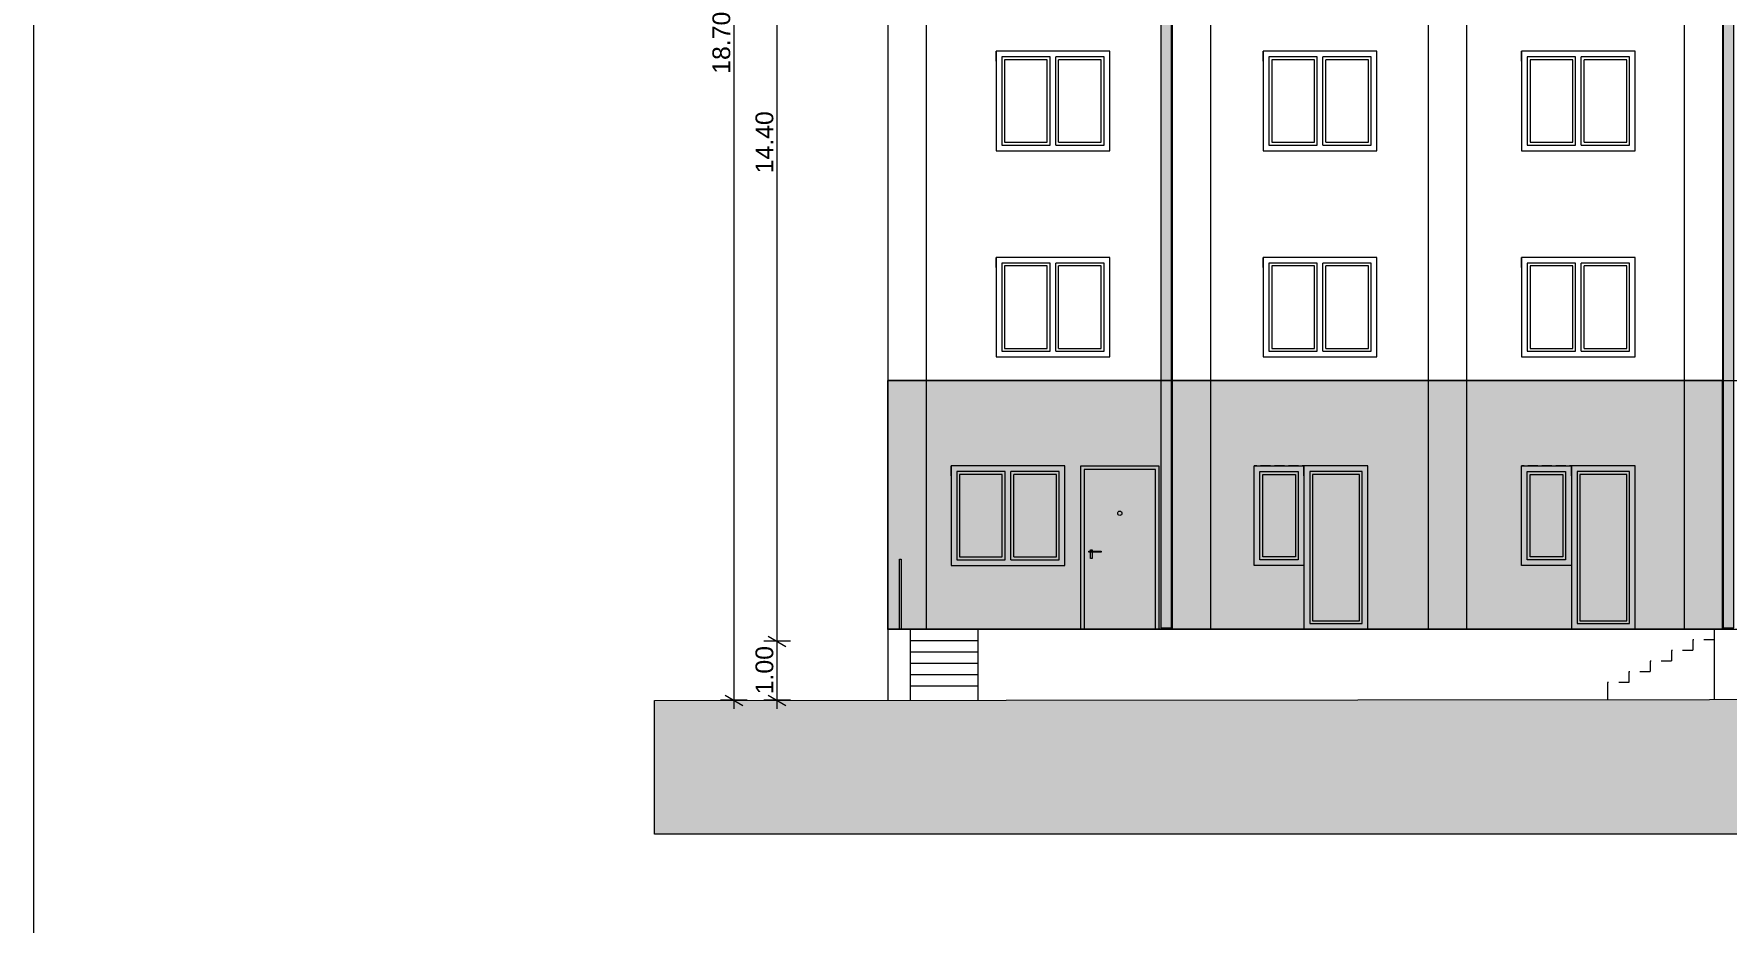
# Model space of a CAD drawing. Header units: millimetres. Extents: x 2791058 to 2855058, y -67651 to -18651.
# Drawn here: x 2791058 to 2814885, y -43151 to -30625 of the extents above; entities that cross this region are included whole.
import ezdxf

# ---------------------------------------------------------------- set-up
doc = ezdxf.new("R2010")
doc.units = ezdxf.units.MM
doc.header["$MEASUREMENT"] = 0
for name, pattern in [('Dashed', [282.222223, 141.111112, -141.111112]), ('Hidden Line', [195.611112, 141.111112, -54.5]), ('Long Dashed', [529.166651, 317.499995, -211.666656])]:
    doc.linetypes.add(name, pattern=pattern)
for name, color, linetype, lineweight in [('2D Drafting - General_Pen_No__1', 7, 'Continuous', 0), ('2D Drafting - General_Pen_No__60', 230, 'Continuous', 0), ('Dimensioning - General_Pen_No__1', 7, 'Continuous', 0), ('Exterior walls_Pen_No__1', 7, 'Continuous', 0), ('Exterior walls_Pen_No__60', 230, 'Continuous', 0), ('Lines_Pen_No__20', 1, 'Continuous', 0), ('Shell - Roof_Pen_No__21', 7, 'Continuous', 0)]:
    doc.layers.add(name, color=color, linetype=linetype, lineweight=lineweight)
doc.layers.add('2D Drafting - General_Pen_No__61', color=7, linetype='Continuous', lineweight=0, true_color=0x6a6a6a)
doc.layers.add('Structural - Bearing_Pen_No__61', color=7, linetype='Continuous', lineweight=0, true_color=0x6a6a6a)
doc.layers.add('Dimensioning - General', color=7, linetype='Continuous')
doc.layers.add('Exterior walls', color=7, linetype='Continuous')
doc.styles.add('GENERATED_STYLE_1', font='')
doc.styles.get('GENERATED_STYLE_1').set_extended_font_data('Arial')
doc.dimstyles.new('GENERATED_STYLE__1', dxfattribs={"dimtxt": 250, "dimasz": 190, "dimexe": 0.18, "dimexo": 3, "dimgap": 0.09, "dimtad": 1, "dimlfac": 0.001, "dimzin": 0, "dimdsep": 46, "dimtxsty": 'GENERATED_STYLE_1', "dimblk": 'ARROWHEAD_2', "dimblk1": 'ARROWHEAD_2', "dimblk2": 'ARROWHEAD_2', "dimcen": 0.09, "dimclrd": 7, "dimclre": 7, "dimclrt": 7, "dimadec": 0, "dimazin": 0, "dimtfac": 1, "dimtdec": 4, "dimtmove": 0, "dimatfit": 3, "dimfxl": 1, "dimtolj": 1, "dimtzin": 0, "dimarcsym": 0})

# ---------------------------------------------------------------- blocks, each defined once
blk = doc.blocks.new('Wall_1', base_point=(2806982, -24770))
at = {"layer": 'Exterior walls', "linetype": 'Continuous', "lineweight": 0}
blk.add_hatch(color=255, dxfattribs=at).paths.add_polyline_path([(2806907, -24770), (2806907, -38982), (2807057, -38982), (2807057, -24770)])
at = {"layer": 'Exterior walls_Pen_No__1', "color": 7, "linetype": 'Continuous', "lineweight": 0, "flags": 128}
for points in [[(2806907, -24770), (2806907, -38982)], [(2807057, -24770), (2806907, -24770)], [(2807057, -38982), (2807057, -24770)], [(2806907, -38982), (2807057, -38982)]]:
    blk.add_lwpolyline(points, dxfattribs=at)
blk = doc.blocks.new('Wall_2', base_point=(2814888, -24770))
at = {"layer": 'Exterior walls', "linetype": 'Continuous', "lineweight": 0}
blk.add_hatch(color=255, dxfattribs=at).paths.add_polyline_path([(2814813, -24770), (2814813, -38982), (2814963, -38982), (2814963, -24770)])
at = {"layer": 'Exterior walls_Pen_No__1', "color": 7, "linetype": 'Continuous', "lineweight": 0, "flags": 128}
for points in [[(2814813, -24770), (2814813, -38982)], [(2814963, -24770), (2814813, -24770)], [(2814963, -38982), (2814963, -24770)], [(2814813, -38982), (2814963, -38982)]]:
    blk.add_lwpolyline(points, dxfattribs=at)
blk = doc.blocks.new('*D10', base_point=(2247654, -76425))
at = {"layer": 'Dimensioning - General_Pen_No__1', "color": 7, "linetype": 'Continuous', "lineweight": 0}
for p, q in [((2801697, -39170), (2801322, -39170)), ((2801385, -39098), (2801635, -39243)), ((2801510, -40001), (2801510, -39170)), ((2801697, -40001), (2801322, -40001)), ((2801385, -39929), (2801635, -40073)), ((2801510, -40124), (2801510, -40001))]:
    blk.add_line(p, q, dxfattribs=at)
at = {"layer": 'Dimensioning - General_Pen_No__1', "color": 7, "lineweight": 0, "insert": (2801460, -39918), "char_height": 250, "attachment_point": 7, "rotation": 90, "style": 'GENERATED_STYLE_1'}
blk.add_mtext('\\A1;{\\pql;\\fArial|b0|i0|c0|p34;1.00}', dxfattribs=at)
blk = doc.blocks.new('ARROWHEAD_2')
at = {"color": 0, "linetype": 'Continuous', "lineweight": 0}
for p, q in [((0, 0), (-1, 0)), ((-0.38, -0.66), (0.38, 0.66))]:
    blk.add_line(p, q, dxfattribs=at)
blk = doc.blocks.new('*D12', base_point=(2247654, -76425))
at = {"layer": 'Dimensioning - General_Pen_No__1', "color": 7, "linetype": 'Continuous', "lineweight": 0}
for p, q in [((2801697, -24770), (2801322, -24770)), ((2801385, -24698), (2801635, -24843)), ((2801510, -39170), (2801510, -24770)), ((2801697, -39170), (2801322, -39170)), ((2801385, -39098), (2801635, -39243))]:
    blk.add_line(p, q, dxfattribs=at)
at = {"layer": 'Dimensioning - General_Pen_No__1', "color": 7, "lineweight": 0, "char_height": 250, "attachment_point": 7, "rotation": 90, "style": 'GENERATED_STYLE_1'}
for s, insert in [('\\A1;{\\pql;\\fArial|b0|i0|c0|p34;50}', (2801460, -25222)), ('\\A1;{\\pql;\\fArial|b0|i0|c0|p34;14.40}', (2801460, -32588))]:
    blk.add_mtext(s, dxfattribs=dict(at, insert=insert))
blk = doc.blocks.new('*D15', base_point=(2247654, -76425))
at = {"layer": 'Dimensioning - General_Pen_No__1', "color": 7, "linetype": 'Continuous', "lineweight": 0}
for p, q in [((2800904, -21518), (2800904, -21396)), ((2801091, -21518), (2800716, -21518)), ((2801029, -21590), (2800779, -21446)), ((2800904, -40001), (2800904, -21518)), ((2801091, -40001), (2800716, -40001)), ((2800779, -39929), (2801029, -40073)), ((2800904, -40124), (2800904, -40001))]:
    blk.add_line(p, q, dxfattribs=at)
at = {"layer": 'Dimensioning - General_Pen_No__1', "color": 7, "lineweight": 0, "insert": (2800854, -31187), "char_height": 250, "attachment_point": 7, "rotation": 90, "style": 'GENERATED_STYLE_1'}
blk.add_mtext('\\A1;{\\pql;\\fArial|b0|i0|c0|p34;18.70}', dxfattribs=at)

msp = doc.modelspace()

# ---------------------------------------------------------------- hatches: boundary and pattern name
at = {"layer": '2D Drafting - General_Pen_No__61', "linetype": 'Continuous', "lineweight": 0, "true_color": 0xa7a7a7, "transparency": 33554572}
msp.add_hatch(color=253, dxfattribs=at).paths.add_polyline_path([(2814813.223, -35503.563), (2803073.623, -35503.563), (2803073.623, -39003.163), (2814813.223, -39003.163)])
at = {"layer": '2D Drafting - General_Pen_No__61', "linetype": 'Continuous', "lineweight": 0, "true_color": 0x6a6a6a}
msp.add_hatch(color=251, dxfattribs=at).paths.add_polyline_path([(2799784.889, -40004.54), (2834406.976, -39970.404), (2838933.747, -40003.363), (2838933.747, -41887.52), (2799784.889, -41887.52)])
at = {"layer": 'Structural - Bearing_Pen_No__61', "linetype": 'Continuous', "lineweight": 0, "true_color": 0x6a6a6a}
msp.add_hatch(color=251, dxfattribs=at).paths.add_polyline_path([(2803254.359, -38018.137), (2803254.359, -38043.363), (2803254.359, -38103.363), (2803254.359, -38143.363), (2803254.359, -38920.863), (2803254.359, -38945.863), (2803254.359, -39003.363), (2803230.359, -39003.363), (2803230.359, -38018.137)])

# ---------------------------------------------------------------- linework, layer by layer
msp.add_lwpolyline([(2803066.976, -35503.363), (2814806.976, -35503.363), (2814806.976, -39003.363), (2803066.976, -39003.363)], close=True)
at = {"layer": '2D Drafting - General_Pen_No__1', "color": 7, "linetype": 'Continuous', "lineweight": 0, "flags": 128}
msp.add_lwpolyline([(2799784.889, -40004.54), (2834406.976, -39970.404), (2838933.747, -40003.363), (2838933.747, -41887.52), (2799784.889, -41887.52)], close=True, dxfattribs=at)
at = {"layer": '2D Drafting - General_Pen_No__60', "color": 230, "linetype": 'Continuous', "lineweight": 0}
msp.add_circle((2806330.233, -37370.802), 30.194, dxfattribs=at)
at = {"layer": 'Exterior walls_Pen_No__60', "color": 230, "linetype": 'Continuous', "lineweight": 0}
for points in [[(2805780.233, -36703.363), (2806880.233, -36703.363)], [(2805780.233, -39003.363), (2805780.233, -36703.363)], [(2806830.233, -36753.363), (2805830.233, -36753.363)], [(2805830.233, -36753.363), (2805830.233, -39003.363)], [(2806830.233, -39003.363), (2806830.233, -36753.363)], [(2806880.233, -36703.363), (2806880.233, -39003.363)]]:
    msp.add_lwpolyline(points, dxfattribs=at)
at = {"layer": 'Exterior walls_Pen_No__60', "color": 230, "linetype": 'Continuous', "lineweight": 0, "flags": 128}
for points in [[(2805892.552, -37902.965), (2806065.539, -37902.965), (2806065.539, -37918.691), (2805892.552, -37918.691)], [(2805918.762, -37887.239), (2805941.477, -37887.239), (2805941.477, -38007.806), (2805918.762, -38007.806)]]:
    msp.add_lwpolyline(points, close=True, dxfattribs=at)
at = {"layer": 'Lines_Pen_No__20', "color": 1, "linetype": 'Hidden Line', "lineweight": 0}
for p, q in [((2806189.328, -30870.404), (2804589.328, -30870.404)), ((2804589.328, -31010.404), (2804589.328, -30870.404)), ((2806189.328, -31010.404), (2806189.328, -30870.404)), ((2809947.036, -30870.404), (2808347.036, -30870.404)), ((2808347.036, -31010.404), (2808347.036, -30870.404)), ((2809947.036, -31010.404), (2809947.036, -30870.404)), ((2813580.074, -30870.404), (2811980.074, -30870.404)), ((2811980.074, -31010.404), (2811980.074, -30870.404)), ((2813580.074, -31010.404), (2813580.074, -30870.404)), ((2806189.328, -33770.404), (2804589.328, -33770.404)), ((2804589.328, -33910.404), (2804589.328, -33770.404)), ((2806189.328, -33910.404), (2806189.328, -33770.404)), ((2809947.036, -33770.404), (2808347.036, -33770.404)), ((2808347.036, -33910.404), (2808347.036, -33770.404)), ((2809947.036, -33910.404), (2809947.036, -33770.404)), ((2813580.074, -33770.404), (2811980.074, -33770.404)), ((2811980.074, -33910.404), (2811980.074, -33770.404)), ((2813580.074, -33910.404), (2813580.074, -33770.404)), ((2805557.28, -36703.363), (2803957.28, -36703.363)), ((2803957.28, -36843.363), (2803957.28, -36703.363)), ((2805557.28, -36843.363), (2805557.28, -36703.363)), ((2808220.189, -36843.363), (2808220.189, -36703.363)), ((2809820.189, -36703.363), (2808220.189, -36703.363)), ((2808220.189, -36843.363), (2808220.189, -36703.363)), ((2808920.189, -36843.363), (2808920.189, -36703.363)), ((2809820.189, -36843.363), (2809820.189, -36703.363)), ((2811980.208, -36843.363), (2811980.208, -36703.363)), ((2813580.208, -36703.363), (2811980.208, -36703.363)), ((2811980.208, -36843.363), (2811980.208, -36703.363)), ((2812680.208, -36843.363), (2812680.208, -36703.363)), ((2813580.208, -36843.363), (2813580.208, -36703.363))]:
    msp.add_line(p, q, dxfattribs=at)
at = {"layer": 'Lines_Pen_No__20', "color": 1, "linetype": 'Continuous', "lineweight": 0}
for p, q in [((2805349.328, -32190.404), (2805349.328, -30950.404)), ((2805429.328, -32190.404), (2805429.328, -30950.404)), ((2809107.036, -32190.404), (2809107.036, -30950.404)), ((2809187.036, -32190.404), (2809187.036, -30950.404)), ((2812740.074, -32190.404), (2812740.074, -30950.404)), ((2812820.074, -32190.404), (2812820.074, -30950.404)), ((2805309.328, -32150.404), (2805309.328, -30990.404)), ((2805469.328, -32150.404), (2805469.328, -30990.404)), ((2809067.036, -32150.404), (2809067.036, -30990.404)), ((2809227.036, -32150.404), (2809227.036, -30990.404)), ((2812700.074, -32150.404), (2812700.074, -30990.404)), ((2812860.074, -32150.404), (2812860.074, -30990.404)), ((2805309.328, -35050.404), (2805309.328, -33890.404)), ((2805349.328, -35090.404), (2805349.328, -33850.404)), ((2805429.328, -35090.404), (2805429.328, -33850.404)), ((2805469.328, -35050.404), (2805469.328, -33890.404)), ((2809067.036, -35050.404), (2809067.036, -33890.404)), ((2809107.036, -35090.404), (2809107.036, -33850.404)), ((2809187.036, -35090.404), (2809187.036, -33850.404)), ((2809227.036, -35050.404), (2809227.036, -33890.404)), ((2812700.074, -35050.404), (2812700.074, -33890.404)), ((2812740.074, -35090.404), (2812740.074, -33850.404)), ((2812820.074, -35090.404), (2812820.074, -33850.404)), ((2812860.074, -35050.404), (2812860.074, -33890.404)), ((2804677.28, -37983.363), (2804677.28, -36823.363)), ((2804717.28, -38023.363), (2804717.28, -36783.363)), ((2804797.28, -38023.363), (2804797.28, -36783.363)), ((2804837.28, -37983.363), (2804837.28, -36823.363))]:
    msp.add_line(p, q, dxfattribs=at)
for points in [[(2804589.328, -32270.404), (2806189.328, -32270.404), (2806189.328, -30870.404), (2804589.328, -30870.404)], [(2808347.036, -32270.404), (2809947.036, -32270.404), (2809947.036, -30870.404), (2808347.036, -30870.404)], [(2811980.074, -32270.404), (2813580.074, -32270.404), (2813580.074, -30870.404), (2811980.074, -30870.404)], [(2804589.328, -35170.404), (2806189.328, -35170.404), (2806189.328, -33770.404), (2804589.328, -33770.404)], [(2808347.036, -35170.404), (2809947.036, -35170.404), (2809947.036, -33770.404), (2808347.036, -33770.404)], [(2811980.074, -35170.404), (2813580.074, -35170.404), (2813580.074, -33770.404), (2811980.074, -33770.404)], [(2803957.28, -38103.363), (2805557.28, -38103.363), (2805557.28, -36703.363), (2803957.28, -36703.363)], [(2808220.189, -36703.363), (2808920.189, -36703.363), (2808920.189, -38103.363), (2808220.189, -38103.363)], [(2808300.189, -36783.363), (2808840.189, -36783.363), (2808840.189, -38023.363), (2808300.189, -38023.363)], [(2808340.189, -36823.363), (2808800.189, -36823.363), (2808800.189, -37983.363), (2808340.189, -37983.363)], [(2808920.189, -39003.363), (2809820.189, -39003.363), (2809820.189, -36703.363), (2808920.189, -36703.363)], [(2809000.189, -38923.363), (2809740.189, -38923.363), (2809740.189, -36783.363), (2809000.189, -36783.363)], [(2809040.189, -38883.363), (2809700.189, -38883.363), (2809700.189, -36823.363), (2809040.189, -36823.363)], [(2811980.208, -36703.363), (2812680.208, -36703.363), (2812680.208, -38103.363), (2811980.208, -38103.363)], [(2812060.208, -36783.363), (2812600.208, -36783.363), (2812600.208, -38023.363), (2812060.208, -38023.363)], [(2812100.208, -36823.363), (2812560.208, -36823.363), (2812560.208, -37983.363), (2812100.208, -37983.363)], [(2812680.208, -39003.363), (2813580.208, -39003.363), (2813580.208, -36703.363), (2812680.208, -36703.363)], [(2812760.208, -38923.363), (2813500.208, -38923.363), (2813500.208, -36783.363), (2812760.208, -36783.363)], [(2812800.208, -38883.363), (2813460.208, -38883.363), (2813460.208, -36823.363), (2812800.208, -36823.363)]]:
    msp.add_lwpolyline(points, close=True, dxfattribs=at)
for points in [[(2805349.328, -30950.404), (2804669.328, -30950.404), (2804669.328, -32190.404), (2805349.328, -32190.404)], [(2805429.328, -32190.404), (2806109.328, -32190.404), (2806109.328, -30950.404), (2805429.328, -30950.404)], [(2809107.036, -30950.404), (2808427.036, -30950.404), (2808427.036, -32190.404), (2809107.036, -32190.404)], [(2809187.036, -32190.404), (2809867.036, -32190.404), (2809867.036, -30950.404), (2809187.036, -30950.404)], [(2812740.074, -30950.404), (2812060.074, -30950.404), (2812060.074, -32190.404), (2812740.074, -32190.404)], [(2812820.074, -32190.404), (2813500.074, -32190.404), (2813500.074, -30950.404), (2812820.074, -30950.404)], [(2805309.328, -30990.404), (2804709.328, -30990.404), (2804709.328, -32150.404), (2805309.328, -32150.404)], [(2805469.328, -32150.404), (2806069.328, -32150.404), (2806069.328, -30990.404), (2805469.328, -30990.404)], [(2809067.036, -30990.404), (2808467.036, -30990.404), (2808467.036, -32150.404), (2809067.036, -32150.404)], [(2809227.036, -32150.404), (2809827.036, -32150.404), (2809827.036, -30990.404), (2809227.036, -30990.404)], [(2812700.074, -30990.404), (2812100.074, -30990.404), (2812100.074, -32150.404), (2812700.074, -32150.404)], [(2812860.074, -32150.404), (2813460.074, -32150.404), (2813460.074, -30990.404), (2812860.074, -30990.404)], [(2805349.328, -33850.404), (2804669.328, -33850.404), (2804669.328, -35090.404), (2805349.328, -35090.404)], [(2805309.328, -33890.404), (2804709.328, -33890.404), (2804709.328, -35050.404), (2805309.328, -35050.404)], [(2805429.328, -35090.404), (2806109.328, -35090.404), (2806109.328, -33850.404), (2805429.328, -33850.404)], [(2805469.328, -35050.404), (2806069.328, -35050.404), (2806069.328, -33890.404), (2805469.328, -33890.404)], [(2809107.036, -33850.404), (2808427.036, -33850.404), (2808427.036, -35090.404), (2809107.036, -35090.404)], [(2809067.036, -33890.404), (2808467.036, -33890.404), (2808467.036, -35050.404), (2809067.036, -35050.404)], [(2809187.036, -35090.404), (2809867.036, -35090.404), (2809867.036, -33850.404), (2809187.036, -33850.404)], [(2809227.036, -35050.404), (2809827.036, -35050.404), (2809827.036, -33890.404), (2809227.036, -33890.404)], [(2812740.074, -33850.404), (2812060.074, -33850.404), (2812060.074, -35090.404), (2812740.074, -35090.404)], [(2812700.074, -33890.404), (2812100.074, -33890.404), (2812100.074, -35050.404), (2812700.074, -35050.404)], [(2812820.074, -35090.404), (2813500.074, -35090.404), (2813500.074, -33850.404), (2812820.074, -33850.404)], [(2812860.074, -35050.404), (2813460.074, -35050.404), (2813460.074, -33890.404), (2812860.074, -33890.404)], [(2804717.28, -36783.363), (2804037.28, -36783.363), (2804037.28, -38023.363), (2804717.28, -38023.363)], [(2804677.28, -36823.363), (2804077.28, -36823.363), (2804077.28, -37983.363), (2804677.28, -37983.363)], [(2804797.28, -38023.363), (2805477.28, -38023.363), (2805477.28, -36783.363), (2804797.28, -36783.363)], [(2804837.28, -37983.363), (2805437.28, -37983.363), (2805437.28, -36823.363), (2804837.28, -36823.363)]]:
    msp.add_lwpolyline(points, dxfattribs=at)
at = {"layer": 'Shell - Roof_Pen_No__21', "color": 7, "linetype": 'Continuous', "lineweight": 0}
for p, q in [((2791057.579, -67651.285), (2791057.579, -18651.285)), ((2803066.976, -24770.404), (2803066.976, -40001.304)), ((2803606.976, -24770.404), (2803606.976, -39003.363)), ((2807066.976, -24770.404), (2807066.976, -39003.363)), ((2807606.976, -24770.404), (2807606.976, -39003.363)), ((2810666.976, -24770.404), (2810666.976, -39003.363)), ((2811206.976, -24770.404), (2811206.976, -39003.363)), ((2814266.976, -24770.404), (2814266.976, -39003.363)), ((2814806.976, -24770.404), (2814806.976, -39003.363)), ((2806189.328, -30870.404), (2804589.328, -30870.404)), ((2804589.328, -30870.404), (2804589.328, -32270.404)), ((2806189.328, -32270.404), (2806189.328, -30870.404)), ((2809947.036, -30870.404), (2808347.036, -30870.404)), ((2808347.036, -30870.404), (2808347.036, -32270.404)), ((2809947.036, -32270.404), (2809947.036, -30870.404)), ((2813580.074, -30870.404), (2811980.074, -30870.404)), ((2811980.074, -30870.404), (2811980.074, -32270.404)), ((2813580.074, -32270.404), (2813580.074, -30870.404)), ((2804589.328, -32270.404), (2806189.328, -32270.404)), ((2808347.036, -32270.404), (2809947.036, -32270.404)), ((2811980.074, -32270.404), (2813580.074, -32270.404)), ((2806189.328, -33770.404), (2804589.328, -33770.404)), ((2804589.328, -33770.404), (2804589.328, -35170.404)), ((2806189.328, -35170.404), (2806189.328, -33770.404)), ((2809947.036, -33770.404), (2808347.036, -33770.404)), ((2808347.036, -33770.404), (2808347.036, -35170.404)), ((2809947.036, -35170.404), (2809947.036, -33770.404)), ((2813580.074, -33770.404), (2811980.074, -33770.404)), ((2811980.074, -33770.404), (2811980.074, -35170.404)), ((2813580.074, -35170.404), (2813580.074, -33770.404)), ((2804589.328, -35170.404), (2806189.328, -35170.404)), ((2808347.036, -35170.404), (2809947.036, -35170.404)), ((2811980.074, -35170.404), (2813580.074, -35170.404)), ((2803066.976, -35503.363), (2818666.976, -35503.363)), ((2805557.28, -36703.363), (2803957.28, -36703.363)), ((2803957.28, -36703.363), (2803957.28, -38103.363)), ((2805557.28, -38103.363), (2805557.28, -36703.363)), ((2803957.28, -38103.363), (2805557.28, -38103.363)), ((2803066.976, -39003.363), (2818666.976, -39003.363)), ((2803386.976, -40000.052), (2803386.976, -39003.363)), ((2804336.976, -40000.052), (2804336.976, -39003.363)), ((2814686.976, -39003.363), (2814686.976, -39989.848)), ((2804336.976, -39163.363), (2803386.976, -39163.363)), ((2804336.976, -39323.363), (2803386.976, -39323.363)), ((2804336.976, -39483.363), (2803386.976, -39483.363)), ((2804336.976, -39643.363), (2803386.976, -39643.363)), ((2804336.976, -39803.363), (2803386.976, -39803.363))]:
    msp.add_line(p, q, dxfattribs=at)
at = {"layer": 'Shell - Roof_Pen_No__21', "color": 7, "linetype": 'Dashed', "lineweight": 0}
for p, q in [((2814686.976, -39003.363), (2814686.976, -39153.363)), ((2814386.976, -39303.363), (2814086.976, -39303.363)), ((2814086.976, -39303.363), (2814086.976, -39453.363)), ((2814686.976, -39153.363), (2814386.976, -39153.363)), ((2814386.976, -39153.363), (2814386.976, -39303.363)), ((2814086.976, -39453.363), (2813786.976, -39453.363)), ((2813786.976, -39453.363), (2813786.976, -39603.363)), ((2813486.976, -39753.363), (2813186.976, -39753.363)), ((2813786.976, -39603.363), (2813486.976, -39603.363))]:
    msp.add_line(p, q, dxfattribs=at)
at = {"layer": 'Shell - Roof_Pen_No__21', "color": 7, "linetype": 'Long Dashed', "lineweight": 0}
for p, q in [((2813186.976, -39753.363), (2813186.976, -39991.327)), ((2813486.976, -39603.363), (2813486.976, -39753.363))]:
    msp.add_line(p, q, dxfattribs=at)
at = {"layer": 'Structural - Bearing_Pen_No__61', "color": 251, "linetype": 'Continuous', "lineweight": 0, "true_color": 0x6a6a6a, "flags": 128}
msp.add_lwpolyline([(2803254.359, -38018.137), (2803254.359, -38043.363), (2803254.359, -38103.363), (2803254.359, -38143.363), (2803254.359, -38920.863), (2803254.359, -38945.863), (2803254.359, -39003.363), (2803230.359, -39003.363), (2803230.359, -38018.137)], close=True, dxfattribs=at)

# ---------------------------------------------------------------- block references
at = {"layer": 'Exterior walls', "color": 7, "lineweight": 0}
for name, p in [('Wall_1', (2806982.219, -24770.404)), ('Wall_2', (2814888.423, -24770.404))]:
    msp.add_blockref(name, p, dxfattribs=at)

# ---------------------------------------------------------------- dimensions: what is measured, and where the dimension line sits
at = {"layer": 'Dimensioning - General', "color": 7, "linetype": 'Continuous', "lineweight": 0}
for base, p2, text, picture, middle in [((2800903.891, -21517.948), (2804668.196, -21517.948), '18.70', '*D15', (2800728.891, -30767.054)), ((2801509.786, -39170.404), (2805118.196, -39170.404), '1.00', '*D10', (2801334.786, -39593.721))]:
    dim = msp.add_linear_dim(base=base, p1=(2803066.976, -40001.304), p2=p2, angle=90, text=text, dimstyle='GENERATED_STYLE__1', dxfattribs=at)
    dim.commit()
    dim.dimension.update_dxf_attribs({"geometry": picture, "text_midpoint": middle, "dimtype": 160, "text_rotation": 90})
dim = msp.add_linear_dim(base=(2801509.786, -24770.404), p1=(2805118.196, -39170.404), p2=(2805068.196, -24770.404), angle=90, dimstyle='GENERATED_STYLE__1', dxfattribs=at)
dim.commit()
dim.dimension.update_dxf_attribs({"geometry": '*D12', "text_midpoint": (2801334.786, -32167.547), "dimtype": 160, "text_rotation": 90})

doc.saveas('drawing.dxf')
